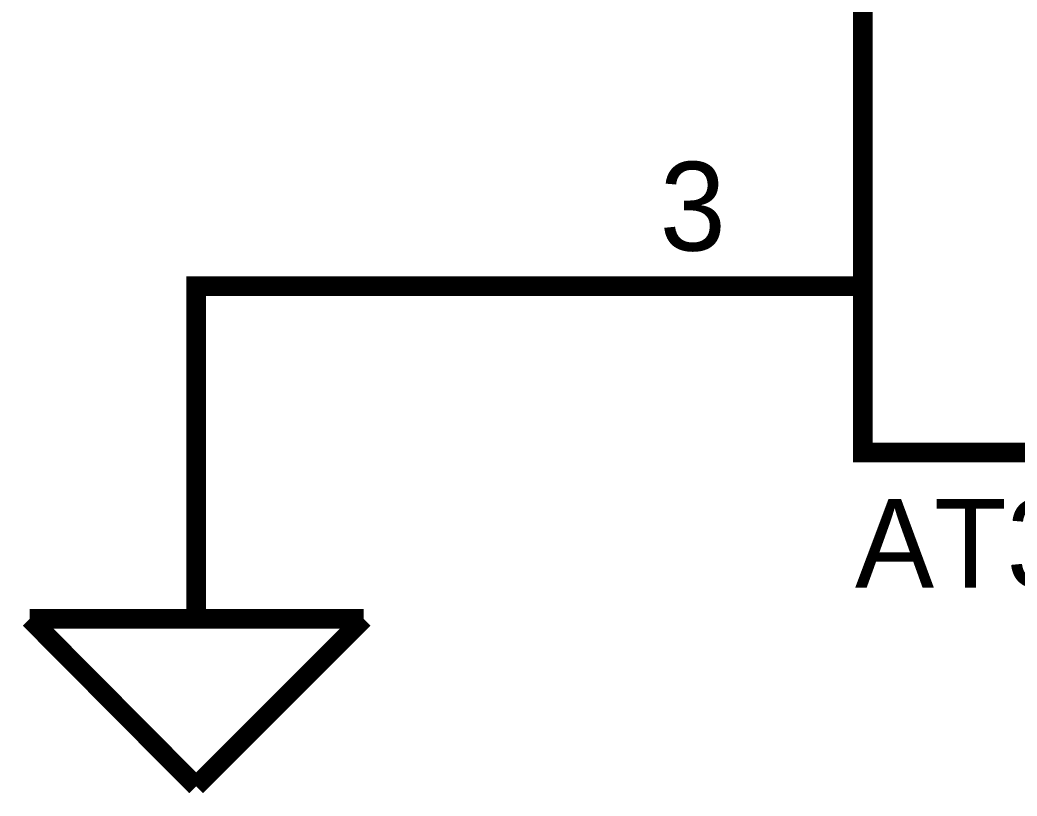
# Model space of a CAD drawing. Header units: inches. Extents: x 0 to 9.5, y -0.01 to 7.51.
# Drawn here: x 1.895 to 2.494, y 0.994 to 1.459 of the extents above; entities that cross this region are included whole.
import ezdxf

# ---------------------------------------------------------------- set-up
doc = ezdxf.new("R2010")
doc.units = ezdxf.units.IN
doc.header["$MEASUREMENT"] = 0
doc.layers.add('Sheet', color=255, linetype='Continuous')

msp = doc.modelspace()

# ---------------------------------------------------------------- linework, layer by layer
at = {"layer": 'Sheet'}
for points in [[(2.40096, 2.09939, 0.0118, 0.0118, 0), (3.3009, 2.09939, 0.0118, 0.0118, 0), (3.3009, 1.19984, 0.0118, 0.0118, 0), (2.40096, 1.19984, 0.0118, 0.0118, 0), (2.40096, 2.09939, 0.0118, 0.0118, 0)], [(2.40096, 2.09939, 0.0039, 0.0039, 0), (2.40096, 1.19984, 0.0039, 0.0039, 0), (3.3009, 1.19984, 0.0039, 0.0039, 0), (3.3009, 2.09939, 0.0039, 0.0039, 0), (2.40096, 2.09939, 0.0039, 0.0039, 0), (2.40096, 2.09939, 0.0039, 0.0039, 0)]]:
    msp.add_lwpolyline(points, format="xyseb", close=True, dxfattribs=at)
for points in [[(2.10142, 1.29972, 0.0118, 0.0118, 0), (2.00091, 1.29972, 0.0118, 0.0118, 0), (2.00091, 1.19984, 0.0118, 0.0118, 0)], [(2.40096, 1.29972, 0.0118, 0.0118, 0), (2.10142, 1.29972, 0.0118, 0.0118, 0)], [(2.00091, 1.19984, 0.0118, 0.0118, 0), (2.00091, 1.09996, 0.0118, 0.0118, 0)], [(1.90107, 1.09996, 0.0118, 0.0118, 0), (2.10142, 1.09996, 0.0118, 0.0118, 0)], [(1.90107, 1.09996, 0.0118, 0.0118, 0), (2.00091, 0.99942, 0.0118, 0.0118, 0)], [(2.10142, 1.09996, 0.0118, 0.0118, 0), (2.00091, 0.99942, 0.0118, 0.0118, 0)]]:
    msp.add_lwpolyline(points, format="xyseb", dxfattribs=at)

# ---------------------------------------------------------------- texts
for s, height, p in [('3', 0.05327, (2.27915, 1.32102)), ('AT30TS74-SS8M-B', 0.053267, (2.3963, 1.11861))]:
    msp.add_text(s, height=height, dxfattribs=at).set_placement(p)

doc.saveas('drawing.dxf')
